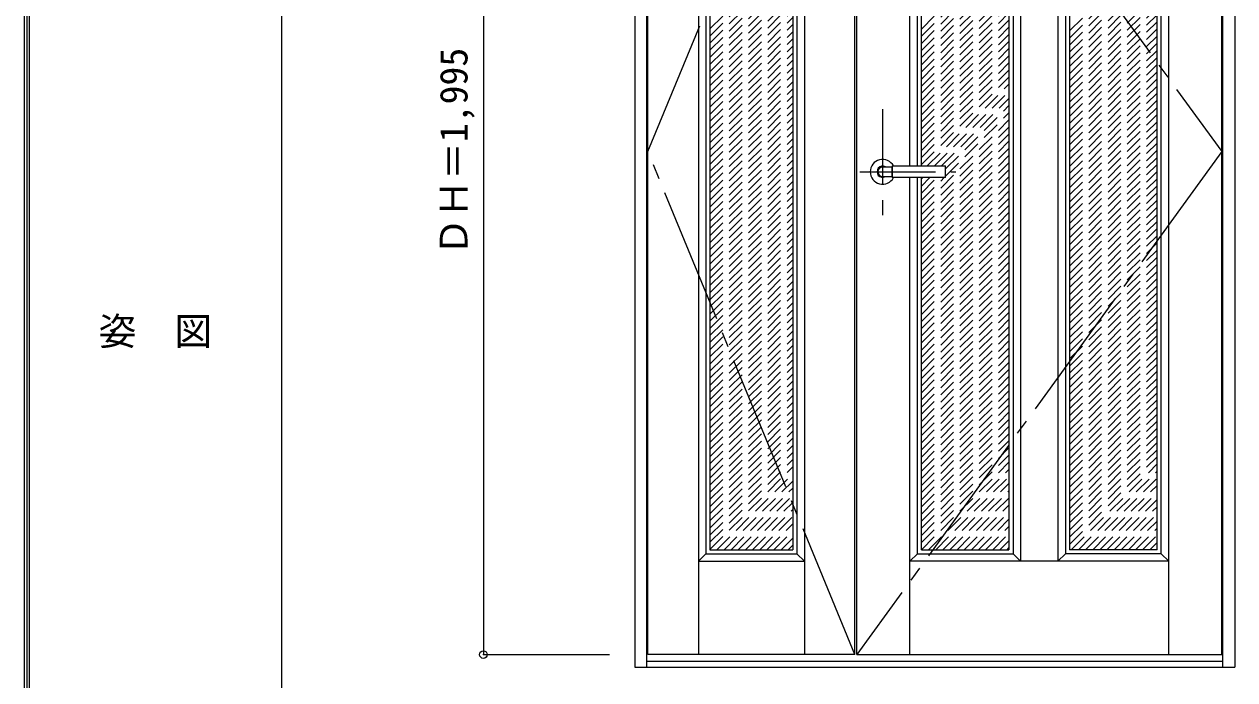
# Model space of a CAD drawing. Units: millimetres, scale not verified. Extents: x -6000 to 5700, y -4307 to 4175.
# Drawn here: x -6000 to -3601, y -2588 to -1287 of the extents above; entities that cross this region are included whole.
import ezdxf
from ezdxf.enums import TextEntityAlignment as Align

# ---------------------------------------------------------------- set-up
doc = ezdxf.new("R2010")
doc.units = ezdxf.units.MM
doc.header["$LTSCALE"] = 30
doc.header["$PDMODE"] = 32
doc.header["$PDSIZE"] = 15
for name, pattern in [('CHAIN1', [8, 5, -1, 1, -1]), ('CHAIN2', [12, 9, -1, 1, -1]), ('DASHED1', [1.8, 1.2, -0.6])]:
    doc.linetypes.add(name, pattern=pattern)
for name, color, linetype in [('0-1_通り芯', 4, 'CHAIN1'), ('0-2_扉', 3, 'Continuous'), ('0-3_仕上げ', 7, 'Continuous'), ('0-4_枠', 3, 'Continuous'), ('0-5_レバー', 3, 'Continuous'), ('0-7_', 7, 'CHAIN2'), ('0-B_寸法', 7, 'Continuous'), ('0-C_ハッチ', 4, 'DASHED1'), ('F-1_枠', 6, 'Continuous'), ('F-A_文字', 7, 'Continuous')]:
    doc.layers.add(name, color=color, linetype=linetype)
doc.styles.add('ＭＳ ゴシック', font='')
doc.styles.get('ＭＳ ゴシック').set_extended_font_data('MS Gothic')

msp = doc.modelspace()

# ---------------------------------------------------------------- linework, layer by layer
at = {"layer": '0-1_通り芯'}
for p, q in [((-4299, -1456), (-4299, -1666)), ((-4344, -1580), (-4154, -1580))]:
    msp.add_line(p, q, dxfattribs=at)
at = {"layer": '0-2_扉'}
for p, q in [((-4764, -2537.5), (-4764, -542.5)), ((-4354, -2537.5), (-4354, -542.5)), ((-4350, -2537.5), (-4350, -542.5)), ((-3627, -2537.5), (-3627, -542.5)), ((-4354, -2537.5), (-4764, -2537.5)), ((-4350, -2537.5), (-3627, -2537.5))]:
    msp.add_line(p, q, dxfattribs=at)
at = {"layer": '0-3_仕上げ'}
for p, q in [((-4664, -542.5), (-4664, -2537.5)), ((-4454, -542.5), (-4454, -2537.5)), ((-4245, -1568.5), (-4245, -542.5)), ((-3732, -2537.5), (-3732, -542.5)), ((-4025.5, -677.5), (-4025.5, -2352.5)), ((-3951.5, -677.5), (-3951.5, -2352.5)), ((-4245, -2537.5), (-4245, -1591.5)), ((-4649, -2337.5), (-4664, -2352.5)), ((-4469, -2337.5), (-4454, -2352.5)), ((-4230, -2337.5), (-4245, -2352.5)), ((-4040.5, -2337.5), (-4025.5, -2352.5)), ((-3936.5, -2337.5), (-3951.5, -2352.5)), ((-3747, -2337.5), (-3732, -2352.5)), ((-4664, -2352.5), (-4454, -2352.5)), ((-3732, -2352.5), (-4245, -2352.5))]:
    msp.add_line(p, q, dxfattribs=at)
at = {"layer": '0-3_仕上げ', "color": 3}
for p, q in [((-4469, -692.5), (-4469, -2337.5)), ((-4230, -1568.5), (-4230, -692.5)), ((-4040.5, -692.5), (-4040.5, -2337.5)), ((-3936.5, -692.5), (-3936.5, -2337.5)), ((-3747, -2337.5), (-3747, -692.5)), ((-4230, -2337.5), (-4230, -1591.5)), ((-4230, -2337.5), (-4040.5, -2337.5)), ((-3747, -2337.5), (-3936.5, -2337.5))]:
    msp.add_line(p, q, dxfattribs=at)
at = {"layer": '0-3_仕上げ', "color": 4}
for p, q in [((-4641, -700.5), (-4641, -2329.5)), ((-4477, -700.5), (-4477, -2329.5)), ((-4222, -1568.5), (-4222, -700.5)), ((-4048.5, -700.5), (-4048.5, -2329.5)), ((-3928.5, -700.5), (-3928.5, -2329.5)), ((-3755, -2329.5), (-3755, -700.5)), ((-4222, -2329.5), (-4222, -1591.5)), ((-4641, -2329.5), (-4477, -2329.5)), ((-4222, -2329.5), (-4048.5, -2329.5)), ((-3755, -2329.5), (-3928.5, -2329.5))]:
    msp.add_line(p, q, dxfattribs=at)
at = {"layer": '0-3_仕上げ', "color": 3}
msp.add_lwpolyline([(-4649, -692.5), (-4649, -2337.5), (-4469, -2337.5)], dxfattribs=at)
at = {"layer": '0-4_枠'}
for p, q in [((-4790, -515.5), (-4790, -2562.5)), ((-4766, -2562.5), (-4766, -515.5)), ((-3625, -2562.5), (-3625, -515.5)), ((-3601, -515.5), (-3601, -2562.5)), ((-4790, -2562.5), (-3601, -2562.5)), ((-4766, -2550.5), (-3625, -2550.5))]:
    msp.add_line(p, q, dxfattribs=at)
at = {"layer": '0-5_レバー'}
for p, q in [((-4299, -1570.5), (-4280, -1570.5)), ((-4280, -1569.5), (-4279, -1568.5)), ((-4280, -1590.5), (-4280, -1569.5)), ((-4279, -1568.5), (-4175, -1568.5)), ((-4174, -1569.5), (-4175, -1568.5)), ((-4174, -1590.5), (-4174, -1569.5)), ((-4299, -1589.5), (-4280, -1589.5)), ((-4280, -1590.5), (-4279, -1591.5)), ((-4175, -1591.5), (-4279, -1591.5)), ((-4174, -1590.5), (-4175, -1591.5))]:
    msp.add_line(p, q, dxfattribs=at)
at = {"layer": '0-5_レバー', "color": 4}
for p, q in [((-4279, -1591.5), (-4279, -1568.5)), ((-4175, -1568.5), (-4175, -1591.5))]:
    msp.add_line(p, q, dxfattribs=at)
for radius, start, end in [(24.55, 27.93255, 332.06745), (11, 59.72736, 300.27264)]:
    msp.add_arc((-4299, -1580), radius, start, end, dxfattribs=at)
at = {"layer": '0-5_レバー'}
msp.add_arc((-4299, -1580), 9.5, 90, 270, dxfattribs=at)
at = {"layer": '0-7_'}
for points in [[(-4354, -2537.5), (-4764, -1540), (-4354, -542.5)], [(-4350, -542.5), (-3627, -1540), (-4350, -2537.5)]]:
    msp.add_lwpolyline(points, dxfattribs=at)
at = {"layer": '0-B_寸法', "color": 4}
for p, q in [((-5090, -542.5), (-5090, -2537.5)), ((-5090, -2537.5), (-4840, -2537.5))]:
    msp.add_line(p, q, dxfattribs=at)
at = {"layer": '0-B_寸法'}
msp.add_point((-5090, -2537.5), dxfattribs=at)
at = {"layer": '0-C_ハッチ'}
for p, q in [((-4222, -1297.13), (-4048.5, -1123.63)), ((-3928.5, -1300.61), (-3755, -1127.11)), ((-4641, -1296.63), (-4477, -1132.63)), ((-4641, -1310.77), (-4477, -1146.77)), ((-4222, -1311.27), (-4048.5, -1137.77)), ((-3928.5, -1314.75), (-3755, -1141.25)), ((-4641, -1324.91), (-4477, -1160.91)), ((-4641, -1339.05), (-4477, -1175.05)), ((-4222, -1325.41), (-4048.5, -1151.91)), ((-4222, -1339.55), (-4048.5, -1166.05)), ((-3928.5, -1328.89), (-3755, -1155.39)), ((-3928.5, -1343.04), (-3755, -1169.54)), ((-4641, -1353.19), (-4477, -1189.19)), ((-4222, -1353.69), (-4048.5, -1180.19)), ((-4222, -1367.84), (-4048.5, -1194.34)), ((-3928.5, -1357.18), (-3755, -1183.68)), ((-3928.5, -1371.32), (-3755, -1197.82)), ((-4641, -1367.34), (-4477, -1203.34)), ((-4641, -1381.48), (-4477, -1217.48)), ((-4222, -1381.98), (-4048.5, -1208.48)), ((-4222, -1396.12), (-4048.5, -1222.62)), ((-3928.5, -1385.46), (-3755, -1211.96)), ((-4641, -1395.62), (-4477, -1231.62)), ((-4641, -1409.76), (-4477, -1245.76)), ((-4222, -1410.26), (-4048.5, -1236.76)), ((-3928.5, -1399.61), (-3755, -1226.11)), ((-3928.5, -1413.75), (-3755, -1240.25)), ((-4641, -1423.91), (-4477, -1259.91)), ((-4222, -1424.4), (-4048.5, -1250.9)), ((-4222, -1438.55), (-4048.5, -1265.05)), ((-3928.5, -1427.89), (-3755, -1254.39)), ((-3928.5, -1442.03), (-3755, -1268.53)), ((-4641, -1438.05), (-4477, -1274.05)), ((-4641, -1452.19), (-4477, -1288.19)), ((-4222, -1452.69), (-4048.5, -1279.19)), ((-4222, -1466.83), (-4048.5, -1293.33)), ((-3928.5, -1456.17), (-3755, -1282.67)), ((-4641, -1466.33), (-4477, -1302.33)), ((-4641, -1480.47), (-4477, -1316.47)), ((-4222, -1480.97), (-4048.5, -1307.47)), ((-3928.5, -1470.32), (-3755, -1296.82)), ((-3928.5, -1484.46), (-3755, -1310.96)), ((-4641, -1494.62), (-4477, -1330.62)), ((-4222, -1495.12), (-4048.5, -1321.62)), ((-4222, -1509.26), (-4048.5, -1335.76)), ((-3928.5, -1498.6), (-3755, -1325.1)), ((-3928.5, -1512.74), (-3755, -1339.24)), ((-4641, -1508.76), (-4477, -1344.76)), ((-4641, -1522.9), (-4477, -1358.9)), ((-4222, -1523.4), (-4048.5, -1349.9)), ((-4222, -1537.54), (-4048.5, -1364.04)), ((-3928.5, -1526.88), (-3755, -1353.38)), ((-4641, -1537.04), (-4477, -1373.04)), ((-4641, -1551.18), (-4477, -1387.18)), ((-4222, -1551.68), (-4048.5, -1378.18)), ((-3928.5, -1541.03), (-3755, -1367.53)), ((-3928.5, -1555.17), (-3755, -1381.67)), ((-4641, -1565.33), (-4477, -1401.33)), ((-4222, -1565.83), (-4048.5, -1392.33)), ((-4210.53, -1568.5), (-4048.5, -1406.47)), ((-3928.5, -1569.31), (-3755, -1395.81)), ((-3928.5, -1583.45), (-3755, -1409.95)), ((-4641, -1579.47), (-4477, -1415.47)), ((-4641, -1593.61), (-4477, -1429.61)), ((-4196.39, -1568.5), (-4048.5, -1420.61)), ((-4182.25, -1568.5), (-4048.5, -1434.75)), ((-3928.5, -1597.6), (-3755, -1424.1)), ((-3928.5, -1611.74), (-3755, -1438.24)), ((-4641, -1607.75), (-4477, -1443.75)), ((-4641, -1621.9), (-4477, -1457.9)), ((-4174, -1574.39), (-4048.5, -1448.89)), ((-4174, -1588.54), (-4048.5, -1463.04)), ((-3928.5, -1625.88), (-3755, -1452.38)), ((-4641, -1636.04), (-4477, -1472.04)), ((-4641, -1650.18), (-4477, -1486.18)), ((-4222, -1650.68), (-4048.5, -1477.18)), ((-3928.5, -1640.02), (-3755, -1466.52)), ((-3928.5, -1654.16), (-3755, -1480.66)), ((-4641, -1664.32), (-4477, -1500.32)), ((-4222, -1664.82), (-4048.5, -1491.32)), ((-4222, -1678.96), (-4048.5, -1505.46)), ((-3928.5, -1668.31), (-3755, -1494.81)), ((-3928.5, -1682.45), (-3755, -1508.95)), ((-4641, -1678.46), (-4477, -1514.46)), ((-4641, -1692.61), (-4477, -1528.61)), ((-4222, -1693.11), (-4048.5, -1519.61)), ((-4222, -1707.25), (-4048.5, -1533.75)), ((-3928.5, -1696.59), (-3755, -1523.09)), ((-4641, -1706.75), (-4477, -1542.75)), ((-4641, -1720.89), (-4477, -1556.89)), ((-4222, -1721.39), (-4048.5, -1547.89)), ((-3928.5, -1710.73), (-3755, -1537.23)), ((-3928.5, -1724.87), (-3755, -1551.37)), ((-4641, -1735.03), (-4477, -1571.03)), ((-4222, -1735.53), (-4048.5, -1562.03)), ((-4222, -1749.67), (-4048.5, -1576.17)), ((-3928.5, -1739.02), (-3755, -1565.52)), ((-3928.5, -1753.16), (-3755, -1579.66)), ((-4641, -1749.17), (-4477, -1585.17)), ((-4641, -1763.32), (-4477, -1599.32)), ((-4222, -1763.82), (-4048.5, -1590.32)), ((-4222, -1594.11), (-4219.39, -1591.5)), ((-4222, -1608.25), (-4205.25, -1591.5)), ((-4222, -1622.39), (-4191.1, -1591.5)), ((-4222, -1636.54), (-4176.96, -1591.5)), ((-4222, -1777.96), (-4048.5, -1604.46)), ((-3928.5, -1767.3), (-3755, -1593.8)), ((-4641, -1777.46), (-4477, -1613.46)), ((-4641, -1791.6), (-4477, -1627.6)), ((-4222, -1792.1), (-4048.5, -1618.6)), ((-3928.5, -1781.44), (-3755, -1607.94)), ((-3928.5, -1795.59), (-3755, -1622.09)), ((-4641, -1805.74), (-4477, -1641.74)), ((-4222, -1806.24), (-4048.5, -1632.74)), ((-4222, -1820.38), (-4048.5, -1646.88)), ((-3928.5, -1809.73), (-3755, -1636.23)), ((-3928.5, -1823.87), (-3755, -1650.37)), ((-4641, -1819.89), (-4477, -1655.89)), ((-4641, -1834.03), (-4477, -1670.03)), ((-4222, -1834.53), (-4048.5, -1661.03)), ((-4222, -1848.67), (-4048.5, -1675.17)), ((-3928.5, -1838.01), (-3755, -1664.51)), ((-3928.5, -1852.15), (-3755, -1678.65)), ((-4641, -1848.17), (-4477, -1684.17)), ((-4641, -1862.31), (-4477, -1698.31)), ((-4222, -1862.81), (-4048.5, -1689.31)), ((-3928.5, -1866.3), (-3755, -1692.8)), ((-4641, -1876.45), (-4477, -1712.45)), ((-4641, -1890.6), (-4477, -1726.6)), ((-4222, -1876.95), (-4048.5, -1703.45)), ((-4222, -1891.1), (-4048.5, -1717.6)), ((-3928.5, -1880.44), (-3755, -1706.94)), ((-3928.5, -1894.58), (-3755, -1721.08)), ((-4641, -1904.74), (-4477, -1740.74)), ((-4222, -1905.24), (-4048.5, -1731.74)), ((-4222, -1919.38), (-4048.5, -1745.88)), ((-3928.5, -1908.72), (-3755, -1735.22)), ((-3928.5, -1922.86), (-3755, -1749.36)), ((-4641, -1918.88), (-4477, -1754.88)), ((-4641, -1933.02), (-4477, -1769.02)), ((-4222, -1933.52), (-4048.5, -1760.02)), ((-4222, -1947.66), (-4048.5, -1774.16)), ((-3928.5, -1937.01), (-3755, -1763.51)), ((-4641, -1947.16), (-4477, -1783.16)), ((-4641, -1961.31), (-4477, -1797.31)), ((-4222, -1961.81), (-4048.5, -1788.31)), ((-3928.5, -1951.15), (-3755, -1777.65)), ((-3928.5, -1965.29), (-3755, -1791.79)), ((-4641, -1975.45), (-4477, -1811.45)), ((-4222, -1975.95), (-4048.5, -1802.45)), ((-4222, -1990.09), (-4048.5, -1816.59)), ((-3928.5, -1979.43), (-3755, -1805.93)), ((-3928.5, -1993.58), (-3755, -1820.08)), ((-4641, -1989.59), (-4477, -1825.59)), ((-4641, -2003.73), (-4477, -1839.73)), ((-4222, -2004.23), (-4048.5, -1830.73)), ((-4222, -2018.37), (-4048.5, -1844.87)), ((-3928.5, -2007.72), (-3755, -1834.22)), ((-4641, -2017.88), (-4477, -1853.88)), ((-4641, -2032.02), (-4477, -1868.02)), ((-4222, -2032.52), (-4048.5, -1859.02)), ((-3928.5, -2021.86), (-3755, -1848.36)), ((-3928.5, -2036), (-3755, -1862.5)), ((-4641, -2046.16), (-4477, -1882.16)), ((-4222, -2046.66), (-4048.5, -1873.16)), ((-4222, -2060.8), (-4048.5, -1887.3)), ((-3928.5, -2050.14), (-3755, -1876.64)), ((-3928.5, -2064.29), (-3755, -1890.79)), ((-4641, -2060.3), (-4477, -1896.3)), ((-4641, -2074.44), (-4477, -1910.44)), ((-4222, -2074.94), (-4048.5, -1901.44)), ((-4222, -2089.09), (-4048.5, -1915.59)), ((-3928.5, -2078.43), (-3755, -1904.93)), ((-3928.5, -2092.57), (-3755, -1919.07)), ((-4641, -2088.59), (-4477, -1924.59)), ((-4641, -2102.73), (-4477, -1938.73)), ((-4222, -2103.23), (-4048.5, -1929.73)), ((-3928.5, -2106.71), (-3755, -1933.21)), ((-4641, -2116.87), (-4477, -1952.87)), ((-4641, -2131.01), (-4477, -1967.01)), ((-4222, -2117.37), (-4048.5, -1943.87)), ((-4222, -2131.51), (-4048.5, -1958.01)), ((-3928.5, -2120.85), (-3755, -1947.35)), ((-3928.5, -2135), (-3755, -1961.5)), ((-4641, -2145.15), (-4477, -1981.15)), ((-4222, -2145.65), (-4048.5, -1972.15)), ((-4222, -2159.8), (-4048.5, -1986.3)), ((-3928.5, -2149.14), (-3755, -1975.64)), ((-3928.5, -2163.28), (-3755, -1989.78)), ((-4641, -2159.3), (-4477, -1995.3)), ((-4641, -2173.44), (-4477, -2009.44)), ((-4222, -2173.94), (-4048.5, -2000.44)), ((-4222, -2188.08), (-4048.5, -2014.58)), ((-3928.5, -2177.42), (-3755, -2003.92)), ((-4641, -2187.58), (-4477, -2023.58)), ((-4641, -2201.72), (-4477, -2037.72)), ((-4222, -2202.22), (-4048.5, -2028.72)), ((-3928.5, -2191.57), (-3755, -2018.07)), ((-3928.5, -2205.71), (-3755, -2032.21)), ((-4641, -2215.87), (-4477, -2051.87)), ((-4222, -2216.36), (-4048.5, -2042.86)), ((-4222, -2230.51), (-4048.5, -2057.01)), ((-3928.5, -2219.85), (-3755, -2046.35)), ((-3928.5, -2233.99), (-3755, -2060.49)), ((-4641, -2230.01), (-4477, -2066.01)), ((-4641, -2244.15), (-4477, -2080.15)), ((-4222, -2244.65), (-4048.5, -2071.15)), ((-4222, -2258.79), (-4048.5, -2085.29)), ((-3928.5, -2248.13), (-3755, -2074.63)), ((-4641, -2258.29), (-4477, -2094.29)), ((-4641, -2272.43), (-4477, -2108.43)), ((-4222, -2272.93), (-4048.5, -2099.43)), ((-3928.5, -2262.28), (-3755, -2088.78)), ((-3928.5, -2276.42), (-3755, -2102.92)), ((-4641, -2286.58), (-4477, -2122.58)), ((-4222, -2287.08), (-4048.5, -2113.58)), ((-4222, -2301.22), (-4048.5, -2127.72)), ((-3928.5, -2290.56), (-3755, -2117.06)), ((-3928.5, -2304.7), (-3755, -2131.2)), ((-4641, -2300.72), (-4477, -2136.72)), ((-4641, -2314.86), (-4477, -2150.86)), ((-4222, -2315.36), (-4048.5, -2141.86)), ((-4222, -2329.5), (-4048.5, -2156)), ((-3928.5, -2318.84), (-3755, -2145.34)), ((-4641, -2329), (-4477, -2165)), ((-4627.36, -2329.5), (-4477, -2179.14)), ((-4207.86, -2329.5), (-4048.5, -2170.14)), ((-3925.01, -2329.5), (-3755, -2159.49)), ((-3910.87, -2329.5), (-3755, -2173.63)), ((-4613.21, -2329.5), (-4477, -2193.29)), ((-4193.71, -2329.5), (-4048.5, -2184.29)), ((-4179.57, -2329.5), (-4048.5, -2198.43)), ((-3896.73, -2329.5), (-3755, -2187.77)), ((-3882.59, -2329.5), (-3755, -2201.91)), ((-4599.07, -2329.5), (-4477, -2207.43)), ((-4584.93, -2329.5), (-4477, -2221.57)), ((-4165.43, -2329.5), (-4048.5, -2212.57)), ((-4151.29, -2329.5), (-4048.5, -2226.71)), ((-3868.44, -2329.5), (-3755, -2216.06)), ((-3854.3, -2329.5), (-3755, -2230.2)), ((-4570.79, -2329.5), (-4477, -2235.71)), ((-4556.64, -2329.5), (-4477, -2249.86)), ((-4137.15, -2329.5), (-4048.5, -2240.85)), ((-4123, -2329.5), (-4048.5, -2255)), ((-3840.16, -2329.5), (-3755, -2244.34)), ((-4542.5, -2329.5), (-4477, -2264)), ((-4528.36, -2329.5), (-4477, -2278.14)), ((-4108.86, -2329.5), (-4048.5, -2269.14)), ((-3826.02, -2329.5), (-3755, -2258.48)), ((-3811.88, -2329.5), (-3755, -2272.62)), ((-4514.22, -2329.5), (-4477, -2292.28)), ((-4094.72, -2329.5), (-4048.5, -2283.28)), ((-4080.58, -2329.5), (-4048.5, -2297.42)), ((-3797.73, -2329.5), (-3755, -2286.77)), ((-3783.59, -2329.5), (-3755, -2300.91)), ((-4500.08, -2329.5), (-4477, -2306.42)), ((-4485.93, -2329.5), (-4477, -2320.57)), ((-4066.43, -2329.5), (-4048.5, -2311.57)), ((-4052.29, -2329.5), (-4048.5, -2325.71)), ((-3769.45, -2329.5), (-3755, -2315.05)), ((-3755.31, -2329.5), (-3755, -2329.19))]:
    msp.add_line(p, q, dxfattribs=at)
at = {"layer": 'F-1_枠'}
for p, q in [((-6000, 4175), (-6000, -4205)), ((-5995, 4175), (-5995, -4205)), ((-5990, 4175), (-5990, -4205)), ((-5490, 4175), (-5490, -3790))]:
    msp.add_line(p, q, dxfattribs=at)

# ---------------------------------------------------------------- texts
at = {"layer": '0-B_寸法', "style": 'ＭＳ ゴシック'}
msp.add_text('ＤＨ＝1,995', height=54.99, rotation=90, dxfattribs=at).set_placement((-5105, -1746.25), align=Align.BOTTOM_LEFT)
at = {"layer": 'F-A_文字', "style": 'ＭＳ ゴシック'}
msp.add_text('姿\u3000図', height=54.99, dxfattribs=at).set_placement((-5852.5, -1940.25), align=Align.BOTTOM_LEFT)

doc.saveas('drawing.dxf')
